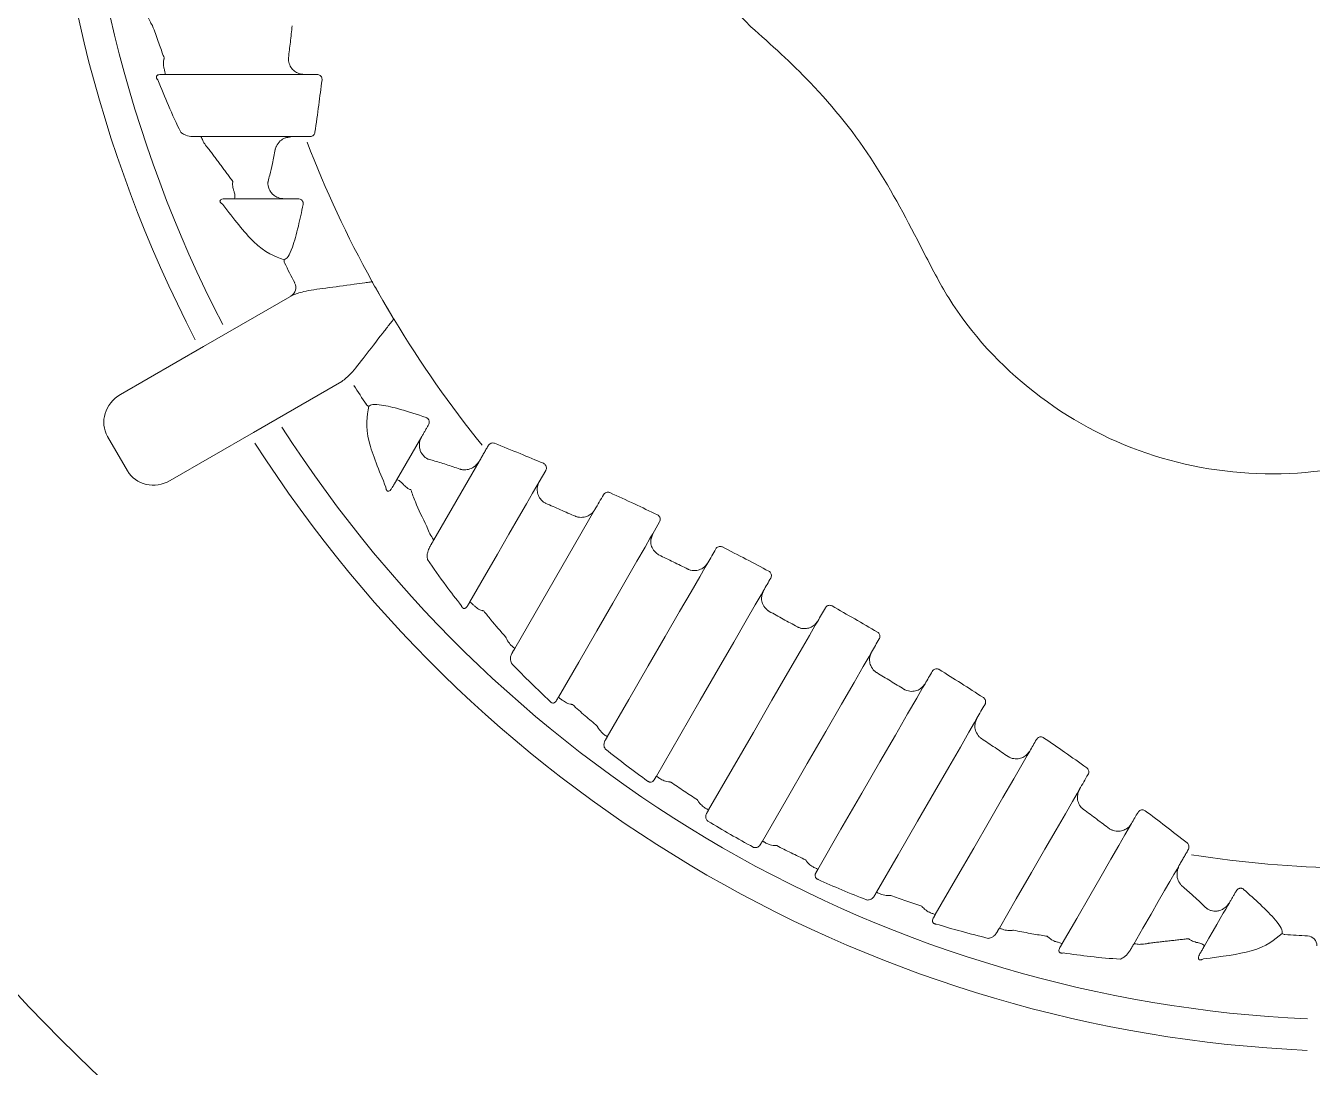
# Model space of a CAD drawing. Header units: inches. Extents: x 0 to 84, y -22 to 124.
# Drawn here: x 35.239 to 36.533, y 5.178 to 6.225 of the extents above; entities that cross this region are included whole.
import ezdxf

# ---------------------------------------------------------------- set-up
doc = ezdxf.new("R2010")
doc.units = ezdxf.units.IN
doc.header["$MEASUREMENT"] = 0
doc.layers.add('1', color=4, linetype='Continuous')

# ---------------------------------------------------------------- blocks, each defined once
blk = doc.blocks.new('FROG')
at = {"layer": '1', "color": 3, "lineweight": 5}
for p, q in [((-0.9991, -0.5537), (-0.9891, -0.571)), ((-1.1692, -0.6173), (-1.0802, -0.5659)), ((-0.9891, -0.571), (-0.9791, -0.5883)), ((-1.2528, -0.6656), (-1.1692, -0.6173)), ((-1.0302, -0.6525), (-1.1192, -0.7039)), ((-1.2659, -0.7077), (-1.2459, -0.7424)), ((-1.1192, -0.7039), (-1.2028, -0.7522)), ((-0.9753, -0.7518), (-0.9499, -0.7079)), ((-0.8923, -0.7331), (-0.9379, -0.8119)), ((-0.8319, -0.7533), (-0.8253, -0.742)), ((-0.7759, -0.7813), (-0.8565, -0.921)), ((-0.7177, -0.8056), (-0.7108, -0.7937))]:
    blk.add_line(p, q, dxfattribs=at)
at = {"layer": '1', "color": 3, "lineweight": 5, "flags": 128}
for points in [[(-1.0683, -0.3438), (-1.073, -0.3438), (-1.0815, -0.3438), (-1.0938, -0.3438), (-1.1098, -0.3438), (-1.1293, -0.3438), (-1.1523, -0.3438), (-1.1785, -0.3438), (-1.2077, -0.3438)], [(-1.0553, -0.3438), (-1.0569, -0.3438), (-1.0585, -0.3438), (-1.0602, -0.3438), (-1.0618, -0.3438), (-1.0634, -0.3438), (-1.0651, -0.3438), (-1.0667, -0.3438), (-1.0683, -0.3438)], [(-1.1721, -0.4063), (-1.1537, -0.4063), (-1.1372, -0.4063), (-1.1226, -0.4063), (-1.1101, -0.4063), (-1.0996, -0.4063), (-1.0912, -0.4063), (-1.085, -0.4063), (-1.081, -0.4063)], [(-1.0639, -0.4063), (-1.0637, -0.4063), (-1.0636, -0.4063), (-1.0634, -0.4063), (-1.0632, -0.4063), (-1.063, -0.4063), (-1.0628, -0.4063), (-1.0627, -0.4063), (-1.0625, -0.4063)], [(-1.088, -0.4688), (-1.0912, -0.4688), (-1.0953, -0.4688), (-1.1004, -0.4688), (-1.1063, -0.4688), (-1.1131, -0.4688), (-1.1208, -0.4688), (-1.1294, -0.4688), (-1.1387, -0.4688)], [(-0.8831, -0.717), (-0.8832, -0.7172), (-0.8832, -0.7173), (-0.8833, -0.7175), (-0.8834, -0.7176), (-0.8835, -0.7178), (-0.8836, -0.7179), (-0.8837, -0.7181), (-0.8838, -0.7182)], [(-0.9015, -0.874), (-0.8869, -0.8487), (-0.8738, -0.826), (-0.8624, -0.8062), (-0.8526, -0.7892), (-0.8446, -0.7754), (-0.8385, -0.7648), (-0.8342, -0.7574), (-0.8319, -0.7533)], [(-0.7673, -0.7664), (-0.7683, -0.7683), (-0.7694, -0.7702), (-0.7705, -0.772), (-0.7716, -0.7739), (-0.7726, -0.7757), (-0.7737, -0.7776), (-0.7748, -0.7795), (-0.7759, -0.7813)], [(-0.8125, -0.9699), (-0.7922, -0.9347), (-0.774, -0.9031), (-0.758, -0.8755), (-0.7446, -0.8521), (-0.7337, -0.8332), (-0.7255, -0.8191), (-0.7202, -0.8099), (-0.7177, -0.8056)], [(-0.6544, -0.8209), (-0.6554, -0.8227), (-0.6564, -0.8244), (-0.6574, -0.8262), (-0.6584, -0.8279), (-0.6594, -0.8297), (-0.6605, -0.8314), (-0.6615, -0.8332), (-0.6625, -0.835)], [(-0.6625, -0.835), (-0.6649, -0.8392), (-0.6705, -0.8489), (-0.6792, -0.8639), (-0.6908, -0.8839), (-0.7052, -0.9089), (-0.7222, -0.9384), (-0.7417, -0.9722), (-0.7634, -1.0098)], [(-0.6064, -0.8628), (-0.6055, -0.8612), (-0.6046, -0.8596), (-0.6037, -0.8581), (-0.6027, -0.8565), (-0.6018, -0.8549), (-0.6009, -0.8533), (-0.6, -0.8518), (-0.5991, -0.8502)], [(-0.7141, -1.0493), (-0.6908, -1.0091), (-0.6699, -0.9729), (-0.6517, -0.9412), (-0.6362, -0.9145), (-0.6238, -0.893), (-0.6147, -0.8771), (-0.6088, -0.867), (-0.6064, -0.8628)], [(-0.5442, -0.8801), (-0.5452, -0.8818), (-0.5461, -0.8834), (-0.5471, -0.8851), (-0.5481, -0.8868), (-0.549, -0.8884), (-0.55, -0.8901), (-0.5509, -0.8917), (-0.5519, -0.8934)], [(-0.5519, -0.8934), (-0.5543, -0.8976), (-0.5602, -0.9079), (-0.5696, -0.924), (-0.5822, -0.9459), (-0.5979, -0.9731), (-0.6166, -1.0054), (-0.6379, -1.0423), (-0.6616, -1.0834)], [(-0.4978, -0.9246), (-0.4968, -0.923), (-0.4958, -0.9213), (-0.4949, -0.9197), (-0.4939, -0.918), (-0.493, -0.9164), (-0.492, -0.9147), (-0.4911, -0.913), (-0.4901, -0.9114)], [(-0.6074, -1.1146), (-0.5837, -1.0736), (-0.5624, -1.0367), (-0.5438, -1.0044), (-0.5281, -0.9771), (-0.5154, -0.9553), (-0.5061, -0.9391), (-0.5002, -0.9289), (-0.4978, -0.9246)], [(-0.4367, -0.944), (-0.4376, -0.9455), (-0.4386, -0.9471), (-0.4395, -0.9487), (-0.4404, -0.9502), (-0.4413, -0.9518), (-0.4422, -0.9534), (-0.4431, -0.9549), (-0.444, -0.9565)], [(-0.444, -0.9565), (-0.4464, -0.9607), (-0.4523, -0.9709), (-0.4615, -0.9868), (-0.4738, -1.0082), (-0.4893, -1.0349), (-0.5076, -1.0666), (-0.5285, -1.1028), (-0.5517, -1.1431)], [(-0.3919, -0.9912), (-0.3908, -0.9895), (-0.3898, -0.9877), (-0.3888, -0.9859), (-0.3878, -0.9842), (-0.3868, -0.9824), (-0.3858, -0.9807), (-0.3848, -0.9789), (-0.3837, -0.9772)], [(-0.4928, -1.166), (-0.4711, -1.1284), (-0.4516, -1.0947), (-0.4345, -1.0652), (-0.4201, -1.0402), (-0.4085, -1.0201), (-0.3999, -1.0051), (-0.3943, -0.9955), (-0.3919, -0.9912)], [(-0.3319, -1.0124), (-0.3328, -1.0139), (-0.3337, -1.0154), (-0.3345, -1.0169), (-0.3354, -1.0184), (-0.3362, -1.0199), (-0.3371, -1.0214), (-0.3379, -1.0228), (-0.3388, -1.0243)], [(-0.3388, -1.0243), (-0.3413, -1.0286), (-0.3466, -1.0379), (-0.3548, -1.052), (-0.3657, -1.0709), (-0.3792, -1.0942), (-0.3951, -1.1219), (-0.4133, -1.1534), (-0.4337, -1.1886)], [(-0.2887, -1.0626), (-0.2877, -1.0607), (-0.2866, -1.0589), (-0.2855, -1.057), (-0.2844, -1.0551), (-0.2833, -1.0533), (-0.2823, -1.0514), (-0.2812, -1.0495), (-0.2801, -1.0477)], [(-0.3693, -1.2022), (-0.3523, -1.1726), (-0.337, -1.1461), (-0.3236, -1.1229), (-0.3122, -1.1032), (-0.3029, -1.0872), (-0.2959, -1.075), (-0.2912, -1.0668), (-0.2887, -1.0626)], [(-0.2299, -1.0858), (-0.2308, -1.0872), (-0.2316, -1.0886), (-0.2324, -1.09), (-0.2332, -1.0914), (-0.234, -1.0928), (-0.2348, -1.0943), (-0.2357, -1.0957), (-0.2365, -1.0971)], [(-0.2365, -1.0971), (-0.2388, -1.1011), (-0.2431, -1.1085), (-0.2492, -1.1192), (-0.2572, -1.133), (-0.267, -1.1499), (-0.2784, -1.1698), (-0.2915, -1.1924), (-0.3061, -1.2178)], [(-0.1801, -1.1245), (-0.18, -1.1243), (-0.18, -1.1242), (-0.1799, -1.124), (-0.1798, -1.1239), (-0.1797, -1.1237), (-0.1796, -1.1236), (-0.1795, -1.1234), (-0.1794, -1.1233)], [(-0.2342, -1.2182), (-0.225, -1.2023), (-0.2168, -1.188), (-0.2095, -1.1753), (-0.2032, -1.1645), (-0.198, -1.1554), (-0.1938, -1.1482), (-0.1907, -1.1428), (-0.1887, -1.1393)], [(-0.138, -1.1766), (-0.1397, -1.1794), (-0.1417, -1.183), (-0.1442, -1.1873), (-0.1472, -1.1925), (-0.1506, -1.1984), (-0.1545, -1.205), (-0.1587, -1.2124), (-0.1634, -1.2206)]]:
    blk.add_lwpolyline(points, dxfattribs=at)
at = {"layer": '1', "linetype": 'Continuous', "lineweight": 15}
for radius in [1.995, 1.9325, 1.8575]:
    blk.add_circle((0, 0), radius, dxfattribs=at)
at = {"layer": '1', "color": 3, "lineweight": 5}
for centre, radius, start, end in [((0, 0), 1.3265, 152.5926, 207.4074), ((0, 0), 1.2949, 152.6358, 207.3642), ((0, 0), 1.1421, 201.1339, 208.8898), ((-1.0833, -0.531), 0.00511, 169.9887, 204.9633), ((0, 0), 1.2115, 206.1074, 207.1841), ((-1.0865, -0.5581), 0.0099, 300.5131, 27.808), ((0, 0), 1.1421, 208.8898, 210), ((0, 0), 1.1421, 210, 211.1102), ((0, 0), 1.1421, 211.1102, 218.8661), ((0, 0), 1.2115, 212.8159, 213.8926), ((-1.0015, -0.6727), 0.00511, 215.0351, 250.0131), ((0, 0), 1.2949, 212.6358, 267.3642), ((0, 0), 1.3265, 212.5926, 267.4074), ((0, 0), 1.1421, 261.1339, 268.8898), ((-0.0818, -1.2036), 0.00511, 229.9887, 264.9633), ((0, 0), 1.2115, 266.1074, 267.1841), ((-0.0599, -1.22), 0.0099, 0.5131, 87.808)]:
    blk.add_arc(centre, radius, start, end, dxfattribs=at)
for centre, start_param, end_param in [((-1.2378, -0.6916), 4.712389, 6.283185), ((-1.2178, -0.7262), 0, 1.570796)]:
    blk.add_ellipse(centre, major_axis=(-0.028, -0.0162), ratio=0.926878, start_param=start_param, end_param=end_param, dxfattribs=at)
for points, knots in [([(-0.619, -0.2958), (-0.6495, -0.265), (-0.7105, -0.2035), (-0.7569, -0.0794), (-0.7621, 0.0512), (-0.7233, 0.1761), (-0.666, 0.2549), (-0.6264, 0.2894), (-0.619, 0.2958)], [0, 0, 0, 0, 0.1916878, 0.3833997, 0.5745646, 0.7653715, 0.956385, 1, 1, 1, 1]), ([(-1.225, -0.2859), (-1.2244, -0.2876), (-1.2236, -0.2899), (-1.2218, -0.2928), (-1.2211, -0.2939), (-1.2207, -0.2944), (-1.2206, -0.2946), (-1.2205, -0.2947), (-1.2205, -0.2948)], [0, 0, 0, 0, 0.627683, 0.822887, 0.934548, 0.975623, 0.988935, 1, 1, 1, 1]), ([(-1.2205, -0.2948), (-1.2186, -0.3001), (-1.2152, -0.3102), (-1.2112, -0.3209), (-1.2091, -0.3263), (-1.2088, -0.3271)], [0, 0, 0, 0, 0.486631, 0.920248, 1, 1, 1, 1]), ([(-1.0839, -0.3271), (-1.0833, -0.3218), (-1.082, -0.3111), (-1.0808, -0.3003), (-1.0802, -0.2948)], [0, 0, 0, 0, 0.490054, 1, 1, 1, 1]), ([(-0.4459, -0.5214), (-0.4614, -0.4915), (-0.4927, -0.4308), (-0.5527, -0.3552), (-0.5987, -0.314), (-0.619, -0.2958)], [0, 0, 0, 0, 0.352133, 0.714485, 1, 1, 1, 1]), ([(-1.2088, -0.3271), (-1.2088, -0.3271), (-1.2088, -0.3272), (-1.2089, -0.3273), (-1.2089, -0.3276), (-1.2091, -0.3282), (-1.2094, -0.3294), (-1.2098, -0.3323), (-1.2095, -0.3347), (-1.2093, -0.3364)], [0, 0, 0, 0, 0.01629, 0.019422, 0.044574, 0.093669, 0.197476, 0.422533, 1, 1, 1, 1]), ([(-1.0749, -0.3423), (-1.0763, -0.3415), (-1.0793, -0.3397), (-1.0825, -0.3353), (-1.0836, -0.3316), (-1.0839, -0.3291), (-1.0839, -0.3283), (-1.0839, -0.3276), (-1.0839, -0.3273), (-1.0839, -0.3271), (-1.0839, -0.3271)], [0, 0, 0, 0, 0.242249, 0.522442, 0.830192, 0.872289, 0.947376, 0.978143, 0.992366, 1, 1, 1, 1]), ([(-1.2124, -0.3438), (-1.213, -0.3438), (-1.2143, -0.3439), (-1.2157, -0.3445), (-1.2165, -0.3454), (-1.2167, -0.3462), (-1.2167, -0.3468), (-1.2166, -0.3473), (-1.2164, -0.3478), (-1.216, -0.3486), (-1.2156, -0.349), (-1.2154, -0.3493)], [0, 0, 0, 0, 0.2811723, 0.5512459, 0.6921393, 0.7643805, 0.7952632, 0.8314752, 0.8656489, 0.9089126, 1, 1, 1, 1]), ([(-1.2093, -0.3364), (-1.209, -0.3375), (-1.2084, -0.3402), (-1.2079, -0.3428), (-1.2077, -0.3437), (-1.2077, -0.3437), (-1.2077, -0.3438)], [0, 0, 0, 0, 0.226109, 0.531949, 0.906264, 1, 1, 1, 1]), ([(-1.0683, -0.3438), (-1.0701, -0.3436), (-1.0724, -0.3434), (-1.0744, -0.3425), (-1.0749, -0.3423)], [0, 0, 0, 0, 0.78289, 1, 1, 1, 1]), ([(-1.0553, -0.3438), (-1.0547, -0.3438), (-1.0535, -0.3439), (-1.052, -0.3448), (-1.0508, -0.3461), (-1.0502, -0.3477), (-1.0502, -0.3488), (-1.0502, -0.3493)], [0, 0, 0, 0, 0.225594, 0.442133, 0.640161, 0.822872, 1, 1, 1, 1]), ([(-1.2154, -0.3493), (-1.2118, -0.358), (-1.2044, -0.3762), (-1.1964, -0.3931), (-1.1922, -0.4019)], [0, 0, 0, 0, 0.4750254, 1, 1, 1, 1]), ([(-1.0573, -0.4019), (-1.056, -0.3928), (-1.0535, -0.3753), (-1.0513, -0.3577), (-1.0502, -0.3493)], [0, 0, 0, 0, 0.521275, 1, 1, 1, 1]), ([(-1.1922, -0.4019), (-1.1921, -0.402), (-1.1915, -0.4026), (-1.1897, -0.4038), (-1.1857, -0.4057), (-1.1826, -0.406), (-1.1805, -0.4063)], [0, 0, 0, 0, 0.02561, 0.141944, 0.418959, 1, 1, 1, 1]), ([(-1.1721, -0.4063), (-1.1717, -0.4068), (-1.1711, -0.4075), (-1.1699, -0.4105), (-1.1696, -0.4112)], [0, 0, 0, 0, 0.783797, 1, 1, 1, 1]), ([(-1.1696, -0.4112), (-1.1686, -0.4128), (-1.1674, -0.4151), (-1.165, -0.4177), (-1.1641, -0.4187), (-1.1638, -0.419), (-1.1637, -0.4191), (-1.1637, -0.4191)], [0, 0, 0, 0, 0.645425, 0.878087, 0.957187, 0.990305, 1, 1, 1, 1]), ([(-1.0973, -0.4191), (-1.0973, -0.4191), (-1.0972, -0.419), (-1.0971, -0.4187), (-1.0969, -0.4179), (-1.0966, -0.4169), (-1.0953, -0.4143), (-1.0929, -0.4106), (-1.089, -0.4085), (-1.0872, -0.4075)], [0, 0, 0, 0, 0.008128, 0.024574, 0.064606, 0.172955, 0.244526, 0.657556, 1, 1, 1, 1]), ([(-1.0573, -0.4019), (-1.0574, -0.4025), (-1.0577, -0.4036), (-1.0588, -0.4049), (-1.0603, -0.4059), (-1.0616, -0.4062), (-1.0623, -0.4062), (-1.0625, -0.4063)], [0, 0, 0, 0, 0.213782, 0.437824, 0.680547, 0.939019, 1, 1, 1, 1]), ([(-1.1045, -0.4515), (-1.1039, -0.4493), (-1.1023, -0.4436), (-1.0999, -0.4329), (-1.0982, -0.4239), (-1.0973, -0.4191)], [0, 0, 0, 0, 0.217721, 0.584642, 1, 1, 1, 1]), ([(-1.1398, -0.4515), (-1.1398, -0.4516), (-1.14, -0.4527), (-1.1403, -0.4555), (-1.1396, -0.4581), (-1.1392, -0.4598)], [0, 0, 0, 0, 0.032565, 0.396663, 1, 1, 1, 1]), ([(-1.1021, -0.4615), (-1.1028, -0.46), (-1.1041, -0.4577), (-1.1045, -0.4546), (-1.1046, -0.453), (-1.1045, -0.4522), (-1.1045, -0.4517), (-1.1045, -0.4515), (-1.1045, -0.4515)], [0, 0, 0, 0, 0.460679, 0.743752, 0.875195, 0.938832, 0.984466, 1, 1, 1, 1]), ([(-1.1392, -0.4598), (-1.1391, -0.4601), (-1.1388, -0.461), (-1.1383, -0.4627), (-1.1376, -0.466), (-1.1377, -0.4682), (-1.1384, -0.4686), (-1.1387, -0.4688)], [0, 0, 0, 0, 0.035854, 0.08407, 0.199059, 0.590433, 1, 1, 1, 1]), ([(-1.088, -0.4688), (-1.0901, -0.4686), (-1.0931, -0.4683), (-1.097, -0.4665), (-1.0997, -0.4646), (-1.1013, -0.4625), (-1.1021, -0.4615)], [0, 0, 0, 0, 0.411554, 0.564145, 0.794136, 1, 1, 1, 1]), ([(-1.15, -0.4745), (-1.1505, -0.4742), (-1.1511, -0.4738), (-1.1519, -0.473), (-1.1523, -0.4725), (-1.1525, -0.4722), (-1.1526, -0.4719), (-1.1527, -0.4716), (-1.1528, -0.4714), (-1.1528, -0.4709), (-1.1526, -0.4703), (-1.1517, -0.4694), (-1.1497, -0.4689), (-1.148, -0.4688), (-1.1471, -0.4688)], [0, 0, 0, 0, 0.115704, 0.167927, 0.195014, 0.202603, 0.216292, 0.226975, 0.242923, 0.252652, 0.297534, 0.393013, 0.706807, 1, 1, 1, 1]), ([(-1.15, -0.4745), (-1.1392, -0.4887), (-1.1145, -0.5208), (-1.0977, -0.5268), (-1.0883, -0.5301)], [0, 0, 0, 0, 0.439668, 1, 1, 1, 1]), ([(-1.0883, -0.5301), (-1.087, -0.5294), (-1.0842, -0.5281), (-1.0792, -0.5162), (-1.0741, -0.4979), (-1.0708, -0.482), (-1.0692, -0.4745)], [0, 0, 0, 0, 0.201531, 0.407234, 0.723893, 1, 1, 1, 1]), ([(-1.0692, -0.4745), (-1.0692, -0.4743), (-1.0692, -0.4741), (-1.0691, -0.4734), (-1.0692, -0.4728), (-1.0694, -0.472), (-1.0697, -0.4713), (-1.0702, -0.4706), (-1.0711, -0.4697), (-1.0727, -0.4689), (-1.0738, -0.4688), (-1.0746, -0.4688)], [0, 0, 0, 0, 0.070795, 0.091233, 0.19726, 0.242791, 0.327889, 0.392285, 0.491185, 0.67691, 1, 1, 1, 1]), ([(0.1451, -0.6596), (0.1089, -0.6835), (0.0366, -0.7312), (-0.0942, -0.7523), (-0.2234, -0.7318), (-0.3382, -0.669), (-0.4102, -0.5913), (-0.4378, -0.5373), (-0.4459, -0.5214)], [0, 0, 0, 0, 0.185057, 0.370138, 0.554659, 0.738742, 0.922921, 1, 1, 1, 1]), ([(-0.9997, -0.5523), (-0.9999, -0.5523), (-1.0006, -0.5524), (-1.0031, -0.5527), (-1.0091, -0.5536), (-1.0246, -0.5557), (-1.0468, -0.5586), (-1.0687, -0.5615), (-1.0767, -0.5646), (-1.0802, -0.5659)], [0, 0, 0, 0, 0.004837, 0.021246, 0.071767, 0.176551, 0.477362, 0.772726, 1, 1, 1, 1]), ([(-1.0302, -0.6525), (-1.0273, -0.6502), (-1.0207, -0.6448), (-1.0072, -0.6273), (-0.9935, -0.6095), (-0.9839, -0.5971), (-0.9802, -0.5924), (-0.9787, -0.5904), (-0.9782, -0.5898), (-0.9781, -0.5896)], [0, 0, 0, 0, 0.227274, 0.522638, 0.823449, 0.928233, 0.978755, 0.995163, 1, 1, 1, 1]), ([(-1.0032, -0.6775), (-1.005, -0.6873), (-1.0083, -0.7048), (-0.9928, -0.7422), (-0.986, -0.7587)], [0, 0, 0, 0, 0.560332, 1, 1, 1, 1]), ([(-0.9456, -0.6887), (-0.9545, -0.6858), (-0.9709, -0.6804), (-0.989, -0.6761), (-1, -0.6751), (-1.0021, -0.6767), (-1.0032, -0.6775)], [0, 0, 0, 0, 0.34174, 0.631604, 0.815634, 1, 1, 1, 1]), ([(-0.9432, -0.6962), (-0.9429, -0.6956), (-0.9425, -0.6947), (-0.9423, -0.6929), (-0.9425, -0.6919), (-0.9429, -0.691), (-0.9432, -0.6904), (-0.9437, -0.6898), (-0.9445, -0.6891), (-0.9452, -0.6889), (-0.9456, -0.6887)], [0, 0, 0, 0, 0.295559, 0.468434, 0.606587, 0.632237, 0.730366, 0.771998, 0.859385, 1, 1, 1, 1]), ([(-0.9507, -0.7237), (-0.9512, -0.7226), (-0.9523, -0.7199), (-0.9525, -0.7148), (-0.9515, -0.7106), (-0.9502, -0.7083), (-0.9499, -0.7079)], [0, 0, 0, 0, 0.194273, 0.47568, 0.90861, 1, 1, 1, 1]), ([(-0.9432, -0.7308), (-0.9433, -0.7307), (-0.9434, -0.7307), (-0.9438, -0.7305), (-0.9445, -0.7301), (-0.9457, -0.7294), (-0.9482, -0.7275), (-0.9497, -0.7252), (-0.9507, -0.7237)], [0, 0, 0, 0, 0.015545, 0.055943, 0.114096, 0.233965, 0.489695, 1, 1, 1, 1]), ([(-0.8831, -0.717), (-0.8827, -0.7165), (-0.882, -0.7155), (-0.8803, -0.7146), (-0.8785, -0.7142), (-0.8773, -0.7145), (-0.8767, -0.7146)], [0, 0, 0, 0, 0.262971, 0.523837, 0.773366, 1, 1, 1, 1]), ([(-0.8276, -0.7348), (-0.8354, -0.7316), (-0.8518, -0.7247), (-0.8682, -0.7181), (-0.8767, -0.7146)], [0, 0, 0, 0, 0.4787278, 1, 1, 1, 1]), ([(-0.9116, -0.7407), (-0.9162, -0.7391), (-0.9255, -0.7359), (-0.936, -0.7327), (-0.9416, -0.7312), (-0.9432, -0.7308)], [0, 0, 0, 0, 0.420021, 0.836554, 1, 1, 1, 1]), ([(-0.8276, -0.7348), (-0.8272, -0.7351), (-0.8262, -0.7356), (-0.8252, -0.7369), (-0.8246, -0.7385), (-0.8246, -0.7401), (-0.8249, -0.7413), (-0.8253, -0.7419), (-0.8253, -0.742)], [0, 0, 0, 0, 0.179454, 0.357644, 0.539441, 0.733845, 0.946289, 1, 1, 1, 1]), ([(-0.8965, -0.7378), (-0.8982, -0.7388), (-0.9016, -0.7409), (-0.9059, -0.7414), (-0.9088, -0.7413), (-0.9103, -0.741), (-0.9111, -0.7408), (-0.9114, -0.7407), (-0.9116, -0.7407), (-0.9116, -0.7407)], [0, 0, 0, 0, 0.332298, 0.671382, 0.812033, 0.930044, 0.973406, 0.991877, 1, 1, 1, 1]), ([(-0.9795, -0.759), (-0.98, -0.7598), (-0.9809, -0.7613), (-0.9823, -0.7627), (-0.9835, -0.763), (-0.9841, -0.7629), (-0.9845, -0.7627), (-0.9847, -0.7626), (-0.9849, -0.7623), (-0.9851, -0.7621), (-0.9853, -0.7618), (-0.9855, -0.7613), (-0.9859, -0.7601), (-0.9859, -0.7593), (-0.986, -0.7587)], [0, 0, 0, 0, 0.304694, 0.597553, 0.685254, 0.736132, 0.754751, 0.766196, 0.779358, 0.793045, 0.80569, 0.820187, 0.874933, 1, 1, 1, 1]), ([(-0.9753, -0.7518), (-0.9748, -0.7515), (-0.9742, -0.7511), (-0.9718, -0.7528), (-0.9707, -0.7537), (-0.9696, -0.7547), (-0.9686, -0.7558), (-0.968, -0.7564), (-0.9678, -0.7567)], [0, 0, 0, 0, 0.62644, 0.744307, 0.828141, 0.921804, 0.962288, 1, 1, 1, 1]), ([(-0.9678, -0.7567), (-0.9666, -0.7579), (-0.9646, -0.7598), (-0.962, -0.761), (-0.961, -0.7613), (-0.9609, -0.7614)], [0, 0, 0, 0, 0.6010427, 0.9674392, 1, 1, 1, 1]), ([(-0.9609, -0.7614), (-0.9595, -0.7654), (-0.9557, -0.7764), (-0.9491, -0.7897), (-0.9448, -0.7982)], [0, 0, 0, 0, 0.3618605, 1, 1, 1, 1]), ([(-0.8339, -0.7597), (-0.8336, -0.758), (-0.8332, -0.7557), (-0.8321, -0.7537), (-0.8319, -0.7533)], [0, 0, 0, 0, 0.784639, 1, 1, 1, 1]), ([(-0.8252, -0.7751), (-0.8253, -0.7751), (-0.8254, -0.775), (-0.8256, -0.7749), (-0.8263, -0.7746), (-0.827, -0.7741), (-0.829, -0.7726), (-0.8316, -0.7698), (-0.8338, -0.7649), (-0.8338, -0.7614), (-0.8339, -0.7597)], [0, 0, 0, 0, 0.007633, 0.021857, 0.052622, 0.12771, 0.169808, 0.477558, 0.757749, 1, 1, 1, 1]), ([(-0.7954, -0.7881), (-0.8004, -0.7859), (-0.8104, -0.7815), (-0.8203, -0.7772), (-0.8252, -0.7751)], [0, 0, 0, 0, 0.509951, 1, 1, 1, 1]), ([(-0.7608, -0.7643), (-0.7609, -0.7642), (-0.7615, -0.7639), (-0.7628, -0.7637), (-0.7646, -0.764), (-0.7662, -0.7649), (-0.7669, -0.7659), (-0.7673, -0.7664)], [0, 0, 0, 0, 0.0400664, 0.2597841, 0.4984827, 0.7478881, 1, 1, 1, 1]), ([(-0.713, -0.7866), (-0.7207, -0.7829), (-0.7366, -0.7754), (-0.7525, -0.768), (-0.7608, -0.7643)], [0, 0, 0, 0, 0.485827, 1, 1, 1, 1]), ([(-0.7779, -0.7841), (-0.7791, -0.7852), (-0.7817, -0.7875), (-0.787, -0.7893), (-0.7911, -0.7892), (-0.7937, -0.7887), (-0.7945, -0.7884), (-0.795, -0.7882), (-0.7952, -0.7881), (-0.7953, -0.7881), (-0.7954, -0.7881)], [0, 0, 0, 0, 0.2278908, 0.5081103, 0.839179, 0.8950917, 0.9585973, 0.9835495, 0.9927928, 1, 1, 1, 1]), ([(-0.7108, -0.7937), (-0.7106, -0.7931), (-0.7101, -0.7921), (-0.7101, -0.7904), (-0.7106, -0.7888), (-0.7116, -0.7875), (-0.7125, -0.7869), (-0.713, -0.7866)], [0, 0, 0, 0, 0.232134, 0.436961, 0.628874, 0.814865, 1, 1, 1, 1]), ([(-0.9448, -0.7982), (-0.9448, -0.7983), (-0.9448, -0.7984), (-0.9447, -0.7987), (-0.9446, -0.799), (-0.9444, -0.7998), (-0.9433, -0.803), (-0.942, -0.8054), (-0.9409, -0.8073)], [0, 0, 0, 0, 0.009697, 0.029483, 0.083864, 0.092499, 0.26606, 1, 1, 1, 1]), ([(-0.9409, -0.8073), (-0.9395, -0.8092), (-0.9379, -0.8115), (-0.9379, -0.8119), (-0.9379, -0.8119)], [0, 0, 0, 0, 0.825034, 1, 1, 1, 1]), ([(-0.7115, -0.8269), (-0.7116, -0.8269), (-0.7117, -0.8268), (-0.712, -0.8267), (-0.7127, -0.8262), (-0.7134, -0.8257), (-0.7154, -0.8241), (-0.7179, -0.8212), (-0.7198, -0.8161), (-0.7196, -0.8126), (-0.7196, -0.811)], [0, 0, 0, 0, 0.007446, 0.024858, 0.06048, 0.148946, 0.169659, 0.495163, 0.766714, 1, 1, 1, 1]), ([(-0.9421, -0.8192), (-0.9428, -0.8208), (-0.9439, -0.8233), (-0.9447, -0.8275), (-0.9443, -0.8303), (-0.9442, -0.8315)], [0, 0, 0, 0, 0.47502, 0.772177, 1, 1, 1, 1]), ([(-0.6824, -0.8412), (-0.6873, -0.8388), (-0.697, -0.834), (-0.7067, -0.8293), (-0.7115, -0.8269)], [0, 0, 0, 0, 0.506006, 1, 1, 1, 1]), ([(-0.6477, -0.8189), (-0.6479, -0.8188), (-0.6486, -0.8185), (-0.65, -0.8183), (-0.6518, -0.8186), (-0.6533, -0.8195), (-0.654, -0.8204), (-0.6544, -0.8209)], [0, 0, 0, 0, 0.073773, 0.28687, 0.516161, 0.756326, 1, 1, 1, 1]), ([(-0.6011, -0.8433), (-0.6087, -0.8392), (-0.6242, -0.831), (-0.6398, -0.823), (-0.6477, -0.8189)], [0, 0, 0, 0, 0.492917, 1, 1, 1, 1]), ([(-0.9442, -0.8315), (-0.9381, -0.8403), (-0.9275, -0.8557), (-0.9154, -0.8712), (-0.9102, -0.8779)], [0, 0, 0, 0, 0.5726948, 1, 1, 1, 1]), ([(-0.6648, -0.838), (-0.666, -0.839), (-0.6686, -0.8412), (-0.6739, -0.8429), (-0.6779, -0.8427), (-0.6805, -0.842), (-0.6813, -0.8417), (-0.682, -0.8414), (-0.6823, -0.8413), (-0.6824, -0.8412), (-0.6824, -0.8412)], [0, 0, 0, 0, 0.224645, 0.495094, 0.835876, 0.860745, 0.944888, 0.977938, 0.992808, 1, 1, 1, 1]), ([(-0.5991, -0.8502), (-0.5989, -0.8498), (-0.5985, -0.8488), (-0.5984, -0.8472), (-0.5988, -0.8456), (-0.5997, -0.8442), (-0.6006, -0.8436), (-0.6011, -0.8433)], [0, 0, 0, 0, 0.200279, 0.4148, 0.61609, 0.809394, 1, 1, 1, 1]), ([(-0.9102, -0.8779), (-0.9101, -0.8781), (-0.9099, -0.8787), (-0.9095, -0.8794), (-0.9091, -0.8799), (-0.9087, -0.8802), (-0.9083, -0.8805), (-0.9076, -0.8808), (-0.9066, -0.8807), (-0.9052, -0.88), (-0.9044, -0.8789), (-0.9039, -0.8781)], [0, 0, 0, 0, 0.067786, 0.136986, 0.166253, 0.202694, 0.230364, 0.273069, 0.419118, 0.58725, 1, 1, 1, 1]), ([(-0.9015, -0.874), (-0.9013, -0.8742), (-0.901, -0.8744), (-0.8988, -0.8765), (-0.8972, -0.878), (-0.8962, -0.8789), (-0.896, -0.8791)], [0, 0, 0, 0, 0.512369, 0.752148, 0.947489, 1, 1, 1, 1]), ([(-0.896, -0.8791), (-0.8946, -0.8802), (-0.8927, -0.8816), (-0.8899, -0.8827), (-0.8887, -0.883), (-0.8882, -0.8832), (-0.8879, -0.8832), (-0.8878, -0.8833), (-0.8877, -0.8833), (-0.8877, -0.8833)], [0, 0, 0, 0, 0.577471, 0.802521, 0.906331, 0.955427, 0.980575, 0.983706, 1, 1, 1, 1]), ([(-0.6007, -0.8837), (-0.6007, -0.8837), (-0.6009, -0.8836), (-0.6012, -0.8834), (-0.6019, -0.8829), (-0.6026, -0.8824), (-0.6046, -0.8807), (-0.6069, -0.8776), (-0.6086, -0.8724), (-0.6083, -0.869), (-0.6081, -0.8674)], [0, 0, 0, 0, 0.007306, 0.02587, 0.063559, 0.1584, 0.168364, 0.505454, 0.772446, 1, 1, 1, 1]), ([(-0.5374, -0.8782), (-0.5377, -0.8781), (-0.5385, -0.8777), (-0.5399, -0.8775), (-0.5417, -0.8778), (-0.5432, -0.8787), (-0.5439, -0.8797), (-0.5442, -0.8801)], [0, 0, 0, 0, 0.1035299, 0.3097443, 0.5306025, 0.7630784, 1, 1, 1, 1]), ([(-0.4919, -0.9045), (-0.4994, -0.9001), (-0.5146, -0.8912), (-0.5298, -0.8826), (-0.5374, -0.8782)], [0, 0, 0, 0, 0.5, 1, 1, 1, 1]), ([(-0.8877, -0.8833), (-0.8853, -0.8862), (-0.8782, -0.895), (-0.8706, -0.9037), (-0.8655, -0.9096)], [0, 0, 0, 0, 0.332589, 1, 1, 1, 1]), ([(-0.5723, -0.8993), (-0.5771, -0.8967), (-0.5865, -0.8914), (-0.596, -0.8863), (-0.6007, -0.8837)], [0, 0, 0, 0, 0.5020085, 1, 1, 1, 1]), ([(-0.5545, -0.8968), (-0.5558, -0.8978), (-0.5585, -0.8999), (-0.5638, -0.9013), (-0.5677, -0.901), (-0.5702, -0.9002), (-0.571, -0.8999), (-0.5718, -0.8995), (-0.5722, -0.8994), (-0.5723, -0.8993), (-0.5723, -0.8993)], [0, 0, 0, 0, 0.224674, 0.491133, 0.833514, 0.844232, 0.938018, 0.974988, 0.992769, 1, 1, 1, 1]), ([(-0.4901, -0.9114), (-0.4899, -0.911), (-0.4895, -0.9101), (-0.4893, -0.9086), (-0.4897, -0.907), (-0.4905, -0.9055), (-0.4914, -0.9049), (-0.4919, -0.9045)], [0, 0, 0, 0, 0.168533, 0.392708, 0.603301, 0.803874, 1, 1, 1, 1]), ([(-0.8655, -0.9096), (-0.8655, -0.9096), (-0.8654, -0.9097), (-0.8653, -0.91), (-0.865, -0.9107), (-0.8644, -0.9119), (-0.8628, -0.9148), (-0.8613, -0.9165), (-0.86, -0.9179)], [0, 0, 0, 0, 0.011064, 0.029247, 0.078573, 0.213438, 0.372329, 1, 1, 1, 1]), ([(-0.86, -0.9179), (-0.8591, -0.9187), (-0.8577, -0.9199), (-0.8567, -0.9208), (-0.8566, -0.9209), (-0.8565, -0.921)], [0, 0, 0, 0, 0.45093, 0.68803, 1, 1, 1, 1]), ([(-0.8598, -0.9358), (-0.86, -0.9351), (-0.8607, -0.9335), (-0.8608, -0.9307), (-0.8604, -0.928), (-0.8596, -0.9265), (-0.8593, -0.9259)], [0, 0, 0, 0, 0.1447437, 0.3782428, 0.7616853, 1, 1, 1, 1]), ([(-0.4926, -0.9453), (-0.4927, -0.9453), (-0.4928, -0.9452), (-0.4931, -0.945), (-0.4938, -0.9445), (-0.4945, -0.9439), (-0.4964, -0.9421), (-0.4986, -0.9389), (-0.5001, -0.9336), (-0.4996, -0.9302), (-0.4994, -0.9286)], [0, 0, 0, 0, 0.007232, 0.025014, 0.061981, 0.155769, 0.166488, 0.508868, 0.775327, 1, 1, 1, 1]), ([(-0.8598, -0.9358), (-0.8595, -0.9361), (-0.8531, -0.9428), (-0.8404, -0.9557), (-0.8275, -0.968), (-0.8211, -0.974)], [0, 0, 0, 0, 0.023441, 0.520828, 1, 1, 1, 1]), ([(-0.4298, -0.9422), (-0.4301, -0.942), (-0.4309, -0.9416), (-0.4325, -0.9413), (-0.4342, -0.9417), (-0.4357, -0.9425), (-0.4364, -0.9435), (-0.4367, -0.944)], [0, 0, 0, 0, 0.130358, 0.329387, 0.542405, 0.768395, 1, 1, 1, 1]), ([(-0.3853, -0.9704), (-0.3928, -0.9656), (-0.4075, -0.9561), (-0.4224, -0.9468), (-0.4298, -0.9422)], [0, 0, 0, 0, 0.507083, 1, 1, 1, 1]), ([(-0.465, -0.9621), (-0.4696, -0.9593), (-0.4788, -0.9536), (-0.488, -0.9481), (-0.4926, -0.9453)], [0, 0, 0, 0, 0.497992, 1, 1, 1, 1]), ([(-0.8125, -0.9699), (-0.8124, -0.97), (-0.8122, -0.9702), (-0.8107, -0.9714), (-0.8094, -0.9724), (-0.808, -0.9735), (-0.8076, -0.9738)], [0, 0, 0, 0, 0.451807, 0.56957, 0.892087, 1, 1, 1, 1]), ([(-0.4471, -0.9603), (-0.4484, -0.9613), (-0.4512, -0.9633), (-0.4566, -0.9644), (-0.4604, -0.964), (-0.4629, -0.9631), (-0.4637, -0.9628), (-0.4645, -0.9624), (-0.4648, -0.9622), (-0.4649, -0.9621), (-0.465, -0.9621)], [0, 0, 0, 0, 0.227552, 0.494546, 0.831634, 0.841601, 0.936441, 0.97413, 0.992693, 1, 1, 1, 1]), ([(-0.8146, -0.9734), (-0.8151, -0.9742), (-0.8159, -0.9752), (-0.8174, -0.9759), (-0.8185, -0.9759), (-0.8193, -0.9756), (-0.8199, -0.9753), (-0.8203, -0.975), (-0.8207, -0.9745), (-0.821, -0.9742), (-0.8211, -0.974)], [0, 0, 0, 0, 0.4187617, 0.6152643, 0.7533616, 0.8189054, 0.8477045, 0.9059224, 0.9367842, 1, 1, 1, 1]), ([(-0.8076, -0.9738), (-0.8063, -0.9747), (-0.8042, -0.976), (-0.8011, -0.9769), (-0.7995, -0.9772), (-0.7989, -0.9773), (-0.7986, -0.9774), (-0.7984, -0.9774), (-0.7984, -0.9774)], [0, 0, 0, 0, 0.5304209, 0.8027698, 0.9144248, 0.9626555, 0.9861068, 1, 1, 1, 1]), ([(-0.7984, -0.9774), (-0.7942, -0.9812), (-0.786, -0.9885), (-0.7776, -0.9956), (-0.7736, -0.9991)], [0, 0, 0, 0, 0.5177675, 1, 1, 1, 1]), ([(-0.3837, -0.9772), (-0.3836, -0.9769), (-0.3832, -0.9761), (-0.383, -0.9746), (-0.3832, -0.973), (-0.384, -0.9715), (-0.3849, -0.9708), (-0.3853, -0.9704)], [0, 0, 0, 0, 0.135652, 0.369951, 0.590201, 0.798201, 1, 1, 1, 1]), ([(-0.3873, -1.0116), (-0.3873, -1.0116), (-0.3875, -1.0115), (-0.3877, -1.0113), (-0.3883, -1.0108), (-0.389, -1.0103), (-0.3908, -1.0084), (-0.393, -1.0051), (-0.3942, -0.9997), (-0.3936, -0.9962), (-0.3933, -0.9947)], [0, 0, 0, 0, 0.007194, 0.022061, 0.055115, 0.139257, 0.164125, 0.504906, 0.775355, 1, 1, 1, 1]), ([(-0.7736, -0.9991), (-0.7735, -0.9991), (-0.7734, -0.9993), (-0.7732, -0.9998), (-0.7725, -1.001), (-0.7706, -1.004), (-0.7686, -1.0058), (-0.7672, -1.0071)], [0, 0, 0, 0, 0.011521, 0.052687, 0.136863, 0.36761, 1, 1, 1, 1]), ([(-0.7672, -1.0071), (-0.766, -1.008), (-0.7638, -1.0095), (-0.7635, -1.0097), (-0.7634, -1.0098)], [0, 0, 0, 0, 0.5683904, 1, 1, 1, 1]), ([(-0.7652, -1.0223), (-0.7654, -1.022), (-0.7658, -1.0216), (-0.7663, -1.0205), (-0.7668, -1.0189), (-0.7668, -1.0163), (-0.7662, -1.0148), (-0.7658, -1.0138)], [0, 0, 0, 0, 0.0895922, 0.1233174, 0.2998941, 0.5805984, 1, 1, 1, 1]), ([(-0.3604, -1.0297), (-0.3648, -1.0267), (-0.3737, -1.0206), (-0.3828, -1.0146), (-0.3873, -1.0116)], [0, 0, 0, 0, 0.493995, 1, 1, 1, 1]), ([(-0.3248, -1.0107), (-0.3251, -1.0105), (-0.326, -1.01), (-0.3277, -1.0098), (-0.3294, -1.0101), (-0.3309, -1.011), (-0.3316, -1.012), (-0.3319, -1.0124)], [0, 0, 0, 0, 0.154867, 0.346182, 0.551679, 0.772292, 1, 1, 1, 1]), ([(-0.2815, -1.041), (-0.2889, -1.0357), (-0.3032, -1.0256), (-0.3177, -1.0156), (-0.3248, -1.0107)], [0, 0, 0, 0, 0.514173, 1, 1, 1, 1]), ([(-0.7652, -1.0223), (-0.7581, -1.0279), (-0.7443, -1.0388), (-0.7299, -1.0492), (-0.7229, -1.0543)], [0, 0, 0, 0, 0.510622, 1, 1, 1, 1]), ([(-0.3426, -1.0287), (-0.3439, -1.0295), (-0.3468, -1.0314), (-0.3522, -1.0323), (-0.356, -1.0317), (-0.3584, -1.0307), (-0.3592, -1.0303), (-0.3599, -1.0299), (-0.3602, -1.0298), (-0.3603, -1.0297), (-0.3604, -1.0297)], [0, 0, 0, 0, 0.233284, 0.504838, 0.830341, 0.851053, 0.93952, 0.975141, 0.992554, 1, 1, 1, 1]), ([(-0.2801, -1.0477), (-0.28, -1.0475), (-0.2796, -1.0467), (-0.2793, -1.0454), (-0.2795, -1.0437), (-0.2802, -1.0421), (-0.2811, -1.0413), (-0.2815, -1.041)], [0, 0, 0, 0, 0.1003278, 0.3457949, 0.5765626, 0.7923398, 1, 1, 1, 1]), ([(-0.7161, -1.0528), (-0.7166, -1.0535), (-0.7174, -1.0546), (-0.719, -1.0553), (-0.7203, -1.0555), (-0.7212, -1.0553), (-0.7219, -1.055), (-0.7224, -1.0547), (-0.7227, -1.0544), (-0.7229, -1.0543), (-0.7229, -1.0543)], [0, 0, 0, 0, 0.394975, 0.626742, 0.783149, 0.854406, 0.892434, 0.952556, 0.993547, 1, 1, 1, 1]), ([(-0.7141, -1.0493), (-0.7139, -1.0495), (-0.7137, -1.0496), (-0.7121, -1.0507), (-0.7108, -1.0516), (-0.7096, -1.0524)], [0, 0, 0, 0, 0.493978, 0.577794, 1, 1, 1, 1]), ([(-0.7096, -1.0524), (-0.7082, -1.0531), (-0.7059, -1.0543), (-0.7026, -1.055), (-0.7009, -1.0552), (-0.7002, -1.0553), (-0.6999, -1.0553), (-0.6998, -1.0553), (-0.6997, -1.0553)], [0, 0, 0, 0, 0.525942, 0.813042, 0.922914, 0.967992, 0.987341, 1, 1, 1, 1]), ([(-0.6997, -1.0553), (-0.6952, -1.0584), (-0.6863, -1.0645), (-0.6772, -1.0703), (-0.6728, -1.0732)], [0, 0, 0, 0, 0.506821, 1, 1, 1, 1]), ([(-0.6728, -1.0732), (-0.6727, -1.0733), (-0.6727, -1.0734), (-0.6725, -1.0736), (-0.6722, -1.0742), (-0.6712, -1.0757), (-0.669, -1.0785), (-0.667, -1.08), (-0.6658, -1.0809)], [0, 0, 0, 0, 0.0119508, 0.0292402, 0.0731251, 0.1843194, 0.4918602, 1, 1, 1, 1]), ([(-0.2848, -1.0828), (-0.2849, -1.0828), (-0.2849, -1.0828), (-0.2851, -1.0826), (-0.2855, -1.0822), (-0.2862, -1.0817), (-0.288, -1.0797), (-0.29, -1.0762), (-0.2912, -1.0708), (-0.2904, -1.0673), (-0.2901, -1.0657)], [0, 0, 0, 0, 0.007207, 0.016451, 0.041404, 0.10491, 0.160821, 0.491889, 0.772109, 1, 1, 1, 1]), ([(-0.6658, -1.0809), (-0.6647, -1.0816), (-0.6622, -1.083), (-0.6618, -1.0832), (-0.6616, -1.0834)], [0, 0, 0, 0, 0.442973, 1, 1, 1, 1]), ([(-0.2587, -1.1022), (-0.2629, -1.099), (-0.2716, -1.0925), (-0.2804, -1.0861), (-0.2848, -1.0828)], [0, 0, 0, 0, 0.490054, 1, 1, 1, 1]), ([(-0.2299, -1.0858), (-0.2296, -1.0853), (-0.2289, -1.0844), (-0.2274, -1.0834), (-0.2256, -1.0831), (-0.2239, -1.0833), (-0.223, -1.0839), (-0.2226, -1.0842)], [0, 0, 0, 0, 0.225594, 0.442133, 0.640161, 0.822872, 1, 1, 1, 1]), ([(-0.1806, -1.1166), (-0.1878, -1.1109), (-0.2017, -1.1), (-0.2158, -1.0893), (-0.2226, -1.0842)], [0, 0, 0, 0, 0.521275, 1, 1, 1, 1]), ([(-0.6623, -1.0945), (-0.6625, -1.0943), (-0.6629, -1.094), (-0.6635, -1.0933), (-0.6642, -1.0922), (-0.6646, -1.0905), (-0.6645, -1.0887), (-0.6639, -1.0875), (-0.6637, -1.087)], [0, 0, 0, 0, 0.065695, 0.107777, 0.230146, 0.43261, 0.742568, 1, 1, 1, 1]), ([(-0.6623, -1.0945), (-0.6547, -1.099), (-0.6397, -1.1081), (-0.6244, -1.1166), (-0.6167, -1.1208)], [0, 0, 0, 0, 0.500627, 1, 1, 1, 1]), ([(-0.2365, -1.0971), (-0.2375, -1.0985), (-0.2388, -1.1004), (-0.2406, -1.1017), (-0.241, -1.102)], [0, 0, 0, 0, 0.78289, 1, 1, 1, 1]), ([(-0.241, -1.102), (-0.2424, -1.1028), (-0.2455, -1.1045), (-0.2508, -1.1051), (-0.2546, -1.1043), (-0.2569, -1.1032), (-0.2577, -1.1028), (-0.2583, -1.1025), (-0.2585, -1.1023), (-0.2586, -1.1022), (-0.2587, -1.1022)], [0, 0, 0, 0, 0.242249, 0.522442, 0.830192, 0.872289, 0.947376, 0.978143, 0.992366, 1, 1, 1, 1]), ([(-0.6096, -1.1183), (-0.6101, -1.119), (-0.6109, -1.1201), (-0.6128, -1.1211), (-0.6143, -1.1213), (-0.6153, -1.1212), (-0.616, -1.1211), (-0.6165, -1.1209), (-0.6167, -1.1208)], [0, 0, 0, 0, 0.391571, 0.648181, 0.817621, 0.899957, 0.934165, 1, 1, 1, 1]), ([(-0.6074, -1.1146), (-0.6072, -1.1147), (-0.607, -1.1149), (-0.6054, -1.1158), (-0.6042, -1.1165), (-0.6032, -1.117)], [0, 0, 0, 0, 0.512984, 0.610792, 1, 1, 1, 1]), ([(-0.6032, -1.117), (-0.6017, -1.1177), (-0.5993, -1.1187), (-0.5958, -1.1191), (-0.5941, -1.1192), (-0.5935, -1.1192), (-0.5932, -1.1192), (-0.5931, -1.1192), (-0.5931, -1.1192)], [0, 0, 0, 0, 0.544951, 0.827779, 0.931592, 0.972639, 0.988044, 1, 1, 1, 1]), ([(-0.5931, -1.1192), (-0.5883, -1.1217), (-0.5787, -1.1266), (-0.5689, -1.1313), (-0.564, -1.1336)], [0, 0, 0, 0, 0.4958076, 1, 1, 1, 1]), ([(-0.1806, -1.1166), (-0.1801, -1.117), (-0.1793, -1.1178), (-0.1787, -1.1194), (-0.1786, -1.1212), (-0.179, -1.1225), (-0.1794, -1.1231), (-0.1794, -1.1233)], [0, 0, 0, 0, 0.213782, 0.437824, 0.680547, 0.939019, 1, 1, 1, 1]), ([(-0.564, -1.1336), (-0.564, -1.1337), (-0.5639, -1.1338), (-0.5638, -1.134), (-0.5634, -1.1345), (-0.5625, -1.1358), (-0.5602, -1.1384), (-0.558, -1.1398), (-0.5566, -1.1407)], [0, 0, 0, 0, 0.012662, 0.030168, 0.072648, 0.176036, 0.443331, 1, 1, 1, 1]), ([(-0.5566, -1.1407), (-0.5553, -1.1413), (-0.5528, -1.1426), (-0.5518, -1.143), (-0.5517, -1.1431), (-0.5517, -1.1431)], [0, 0, 0, 0, 0.436987, 0.872345, 1, 1, 1, 1]), ([(-0.5516, -1.1532), (-0.5518, -1.1531), (-0.5522, -1.153), (-0.5529, -1.1526), (-0.5533, -1.1522), (-0.5539, -1.1516), (-0.5544, -1.1505), (-0.5546, -1.1487), (-0.5542, -1.1474), (-0.5538, -1.1467), (-0.5537, -1.1466)], [0, 0, 0, 0, 0.059752, 0.097656, 0.174116, 0.201755, 0.35401, 0.593719, 0.95746, 1, 1, 1, 1]), ([(-0.1857, -1.1598), (-0.1857, -1.1598), (-0.1858, -1.1597), (-0.186, -1.1595), (-0.1865, -1.1589), (-0.1872, -1.1581), (-0.1889, -1.1557), (-0.1908, -1.1518), (-0.1907, -1.1473), (-0.1907, -1.1453)], [0, 0, 0, 0, 0.008128, 0.024574, 0.064606, 0.172955, 0.244526, 0.657556, 1, 1, 1, 1]), ([(-0.5516, -1.1532), (-0.5436, -1.1568), (-0.5275, -1.164), (-0.5111, -1.1705), (-0.5028, -1.1738)], [0, 0, 0, 0, 0.490869, 1, 1, 1, 1]), ([(-0.1612, -1.1822), (-0.1628, -1.1807), (-0.167, -1.1765), (-0.1751, -1.169), (-0.182, -1.163), (-0.1857, -1.1598)], [0, 0, 0, 0, 0.217721, 0.584642, 1, 1, 1, 1]), ([(-0.1237, -1.1633), (-0.1238, -1.1631), (-0.124, -1.1629), (-0.1246, -1.1626), (-0.1251, -1.1623), (-0.126, -1.1621), (-0.1267, -1.162), (-0.1276, -1.1621), (-0.1287, -1.1625), (-0.1303, -1.1634), (-0.1309, -1.1644), (-0.1313, -1.165)], [0, 0, 0, 0, 0.070795, 0.091233, 0.19726, 0.242791, 0.327889, 0.392285, 0.491185, 0.67691, 1, 1, 1, 1]), ([(-0.0851, -1.2076), (-0.085, -1.206), (-0.0848, -1.203), (-0.0925, -1.1927), (-0.1059, -1.1791), (-0.118, -1.1683), (-0.1237, -1.1633)], [0, 0, 0, 0, 0.201531, 0.407234, 0.723893, 1, 1, 1, 1]), ([(-0.4951, -1.1701), (-0.4957, -1.1709), (-0.4967, -1.1722), (-0.4988, -1.1734), (-0.5007, -1.1739), (-0.502, -1.174), (-0.5026, -1.1738), (-0.5028, -1.1738)], [0, 0, 0, 0, 0.404821, 0.682834, 0.858376, 0.974422, 1, 1, 1, 1]), ([(-0.4928, -1.166), (-0.4926, -1.1661), (-0.4923, -1.1663), (-0.4907, -1.167), (-0.4895, -1.1676), (-0.4886, -1.168)], [0, 0, 0, 0, 0.503202, 0.660926, 1, 1, 1, 1]), ([(-0.4886, -1.168), (-0.4869, -1.1686), (-0.4844, -1.1693), (-0.4808, -1.1695), (-0.4793, -1.1695), (-0.4787, -1.1695), (-0.4785, -1.1694), (-0.4784, -1.1694)], [0, 0, 0, 0, 0.600722, 0.85241, 0.94324, 0.988484, 1, 1, 1, 1]), ([(-0.4784, -1.1694), (-0.4734, -1.1713), (-0.463, -1.175), (-0.4526, -1.1784), (-0.4473, -1.1801)], [0, 0, 0, 0, 0.486072, 1, 1, 1, 1]), ([(-0.138, -1.1766), (-0.1393, -1.1784), (-0.141, -1.1808), (-0.1445, -1.1832), (-0.1475, -1.1847), (-0.1501, -1.185), (-0.1514, -1.1852)], [0, 0, 0, 0, 0.411554, 0.564145, 0.794136, 1, 1, 1, 1]), ([(-0.4473, -1.1801), (-0.4472, -1.1802), (-0.4472, -1.1802), (-0.447, -1.1804), (-0.4466, -1.1808), (-0.4458, -1.1818), (-0.4449, -1.1827), (-0.4428, -1.1846), (-0.4411, -1.1855), (-0.4395, -1.1863)], [0, 0, 0, 0, 0.013902, 0.030509, 0.069887, 0.160693, 0.377211, 0.424671, 1, 1, 1, 1]), ([(-0.4395, -1.1863), (-0.4383, -1.1868), (-0.4356, -1.1879), (-0.4339, -1.1885), (-0.4337, -1.1886), (-0.4337, -1.1886)], [0, 0, 0, 0, 0.3256368, 0.7642472, 1, 1, 1, 1]), ([(-0.1514, -1.1852), (-0.153, -1.1851), (-0.1557, -1.185), (-0.1585, -1.1838), (-0.16, -1.1831), (-0.1607, -1.1826), (-0.161, -1.1824), (-0.1612, -1.1823), (-0.1612, -1.1822)], [0, 0, 0, 0, 0.460679, 0.743752, 0.875195, 0.938832, 0.984466, 1, 1, 1, 1]), ([(-0.4329, -1.1981), (-0.4332, -1.1981), (-0.4336, -1.1981), (-0.4343, -1.1979), (-0.4347, -1.1977), (-0.4354, -1.1973), (-0.4361, -1.1967), (-0.4366, -1.1955), (-0.4365, -1.1939), (-0.436, -1.1928), (-0.4357, -1.1922)], [0, 0, 0, 0, 0.0653348, 0.0926033, 0.1507524, 0.1802076, 0.2725966, 0.4284906, 0.6905235, 1, 1, 1, 1]), ([(-0.4329, -1.1981), (-0.4245, -1.2006), (-0.407, -1.2058), (-0.3895, -1.2102), (-0.3805, -1.2125)], [0, 0, 0, 0, 0.48116, 1, 1, 1, 1]), ([(-0.3693, -1.2022), (-0.3692, -1.2023), (-0.3689, -1.2024), (-0.3671, -1.203), (-0.3657, -1.2035), (-0.3649, -1.2038)], [0, 0, 0, 0, 0.450302, 0.712062, 1, 1, 1, 1]), ([(-0.3722, -1.2071), (-0.3729, -1.2081), (-0.3741, -1.2098), (-0.3768, -1.2115), (-0.3788, -1.2123), (-0.3801, -1.2124), (-0.3805, -1.2125)], [0, 0, 0, 0, 0.445011, 0.736713, 0.907241, 1, 1, 1, 1]), ([(-0.3649, -1.2038), (-0.3631, -1.2042), (-0.3607, -1.2047), (-0.3573, -1.2045), (-0.356, -1.2044), (-0.3554, -1.2044), (-0.3551, -1.2044), (-0.355, -1.2043), (-0.355, -1.2043)], [0, 0, 0, 0, 0.627683, 0.822887, 0.934548, 0.975623, 0.988935, 1, 1, 1, 1]), ([(-0.355, -1.2043), (-0.3494, -1.2054), (-0.3389, -1.2075), (-0.3277, -1.2094), (-0.322, -1.2102), (-0.3211, -1.2104)], [0, 0, 0, 0, 0.486631, 0.920248, 1, 1, 1, 1]), ([(-0.3211, -1.2104), (-0.3211, -1.2104), (-0.321, -1.2105), (-0.3209, -1.2106), (-0.3208, -1.2108), (-0.3203, -1.2112), (-0.3194, -1.212), (-0.3172, -1.2139), (-0.3149, -1.2148), (-0.3134, -1.2155)], [0, 0, 0, 0, 0.01629, 0.019422, 0.044574, 0.093669, 0.197476, 0.422533, 1, 1, 1, 1]), ([(-0.3134, -1.2155), (-0.3122, -1.2158), (-0.3096, -1.2166), (-0.3071, -1.2174), (-0.3062, -1.2177), (-0.3062, -1.2177), (-0.3061, -1.2178)], [0, 0, 0, 0, 0.226109, 0.531949, 0.906264, 1, 1, 1, 1]), ([(-0.1789, -1.2128), (-0.1789, -1.2129), (-0.178, -1.2136), (-0.1757, -1.2153), (-0.173, -1.216), (-0.1714, -1.2165)], [0, 0, 0, 0, 0.032565, 0.396663, 1, 1, 1, 1]), ([(-0.164, -1.2332), (-0.1464, -1.2309), (-0.1062, -1.2256), (-0.0927, -1.214), (-0.0851, -1.2076)], [0, 0, 0, 0, 0.439668, 1, 1, 1, 1]), ([(-0.3085, -1.2218), (-0.3088, -1.2224), (-0.3094, -1.2235), (-0.3095, -1.2251), (-0.3091, -1.2262), (-0.3085, -1.2268), (-0.308, -1.2271), (-0.3075, -1.2272), (-0.3069, -1.2273), (-0.3061, -1.2274), (-0.3055, -1.2273), (-0.3052, -1.2272)], [0, 0, 0, 0, 0.2811723, 0.5512459, 0.6921393, 0.7643805, 0.7952632, 0.8314752, 0.8656489, 0.9089126, 1, 1, 1, 1]), ([(-0.3052, -1.2272), (-0.2959, -1.2285), (-0.2764, -1.2312), (-0.2578, -1.2327), (-0.248, -1.2335)], [0, 0, 0, 0, 0.4750254, 1, 1, 1, 1]), ([(-0.248, -1.2335), (-0.2479, -1.2334), (-0.2471, -1.2331), (-0.2451, -1.2322), (-0.2415, -1.2297), (-0.2397, -1.2272), (-0.2384, -1.2255)], [0, 0, 0, 0, 0.02561, 0.141944, 0.418959, 1, 1, 1, 1]), ([(-0.2342, -1.2182), (-0.2335, -1.2181), (-0.2326, -1.218), (-0.2294, -1.2184), (-0.2287, -1.2185)], [0, 0, 0, 0, 0.783797, 1, 1, 1, 1]), ([(-0.2287, -1.2185), (-0.2268, -1.2185), (-0.2242, -1.2185), (-0.2208, -1.2178), (-0.2195, -1.2175), (-0.2191, -1.2174), (-0.2189, -1.2174), (-0.2189, -1.2173)], [0, 0, 0, 0, 0.645425, 0.878087, 0.957187, 0.990305, 1, 1, 1, 1]), ([(-0.1714, -1.2165), (-0.1711, -1.2165), (-0.1702, -1.2167), (-0.1685, -1.2171), (-0.1652, -1.2181), (-0.1634, -1.2194), (-0.1634, -1.2202), (-0.1634, -1.2206)], [0, 0, 0, 0, 0.035854, 0.08407, 0.199059, 0.590433, 1, 1, 1, 1]), ([(-0.164, -1.2332), (-0.1645, -1.2334), (-0.1653, -1.2338), (-0.1664, -1.2341), (-0.167, -1.2342), (-0.1674, -1.2342), (-0.1676, -1.2342), (-0.1679, -1.2341), (-0.1682, -1.234), (-0.1685, -1.2338), (-0.169, -1.2334), (-0.1694, -1.2321), (-0.1688, -1.2301), (-0.168, -1.2286), (-0.1676, -1.2278)], [0, 0, 0, 0, 0.115704, 0.167927, 0.195014, 0.202603, 0.216292, 0.226975, 0.242923, 0.252652, 0.297534, 0.393013, 0.706807, 1, 1, 1, 1])]:
    blk.add_open_spline(points, degree=3, knots=knots, dxfattribs=at)
for points in [[(-1.2077, -0.3438), (-1.2124, -0.3438)], [(-1.1805, -0.4063), (-1.1721, -0.4063)], [(-1.0872, -0.4075), (-1.081, -0.4063)], [(-1.081, -0.4063), (-1.0639, -0.4063)], [(-1.1637, -0.4191), (-1.1398, -0.4515)], [(-1.1387, -0.4688), (-1.1471, -0.4688)], [(-1.0746, -0.4688), (-1.088, -0.4688)], [(-0.9999, -0.5518), (-0.9997, -0.5523)], [(-0.9997, -0.5523), (-0.9991, -0.5537)], [(-0.9791, -0.5883), (-0.9781, -0.5896)], [(-0.9781, -0.5896), (-0.9778, -0.5901)], [(-0.9499, -0.7079), (-0.9432, -0.6962)], [(-0.8838, -0.7182), (-0.8923, -0.7331)], [(-0.8923, -0.7331), (-0.8965, -0.7378)], [(-0.9795, -0.759), (-0.9753, -0.7518)], [(-0.7759, -0.7813), (-0.7779, -0.7841)], [(-0.9379, -0.8119), (-0.9421, -0.8192)], [(-0.7196, -0.811), (-0.7177, -0.8056)], [(-0.6625, -0.835), (-0.6648, -0.838)], [(-0.6081, -0.8674), (-0.6064, -0.8628)], [(-0.9039, -0.8781), (-0.9015, -0.874)], [(-0.5519, -0.8934), (-0.5545, -0.8968)], [(-0.8565, -0.921), (-0.8593, -0.9259)], [(-0.4994, -0.9286), (-0.4978, -0.9246)], [(-0.444, -0.9565), (-0.4471, -0.9603)], [(-0.8146, -0.9734), (-0.8125, -0.9699)], [(-0.3933, -0.9947), (-0.3919, -0.9912)], [(-0.7634, -1.0098), (-0.7658, -1.0138)], [(-0.3388, -1.0243), (-0.3426, -1.0287)], [(-0.7161, -1.0528), (-0.7141, -1.0493)], [(-0.2901, -1.0657), (-0.2887, -1.0626)], [(-0.6616, -1.0834), (-0.6637, -1.087)], [(-0.6096, -1.1183), (-0.6074, -1.1146)], [(-0.1887, -1.1393), (-0.1801, -1.1245)], [(-0.5517, -1.1431), (-0.5537, -1.1466)], [(-0.1907, -1.1453), (-0.1887, -1.1393)], [(-0.4951, -1.1701), (-0.4928, -1.166)], [(-0.1313, -1.165), (-0.138, -1.1766)], [(-0.4337, -1.1886), (-0.4357, -1.1922)], [(-0.3722, -1.2071), (-0.3693, -1.2022)], [(-0.2189, -1.2173), (-0.1789, -1.2128)], [(-0.3061, -1.2178), (-0.3085, -1.2218)], [(-0.2384, -1.2255), (-0.2342, -1.2182)], [(-0.1634, -1.2206), (-0.1676, -1.2278)]]:
    blk.add_open_spline(points, degree=1, dxfattribs=at)
blk = doc.blocks.new('spa frog')
at = {"layer": '1'}
blk.add_blockref('FROG', (0, 0), dxfattribs=at)
blk = doc.blocks.new('2020 RELAY')
at = {"layer": '1', "color": 3, "linetype": 'Continuous', "lineweight": 25}
blk.add_open_spline([(36.4802, 8.552), (36.3249, 8.552), (36.0144, 8.5287), (35.5595, 8.4247), (35.1986, 8.2825), (34.9258, 8.1375), (34.7304, 8.0139), (34.5761, 7.8992), (34.4732, 7.8131), (34.4229, 7.7686), (34.3947, 7.7428), (34.3771, 7.7265), (34.3141, 7.6678), (34.2021, 7.5635), (33.8695, 7.2536), (33.3653, 6.7839), (32.8611, 6.3142), (32.5285, 6.0043), (32.4165, 5.8999), (32.3534, 5.8412), (32.3359, 5.8249), (32.3076, 5.7992), (32.2573, 5.7548), (32.1542, 5.6688), (31.9998, 5.5542), (31.8043, 5.4308), (31.5313, 5.2862), (31.1702, 5.1444), (30.7153, 5.0406), (30.4048, 5.0174), (30.2495, 5.0174)], degree=3, knots=[0, 0, 0, 0, 0.0625, 0.125, 0.1875, 0.21875, 0.25, 0.28125, 0.296875, 0.304688, 0.308594, 0.3125, 0.314453, 0.34375, 0.375, 0.5, 0.625, 0.65625, 0.685547, 0.6875, 0.691406, 0.695312, 0.703125, 0.71875, 0.75, 0.78125, 0.8125, 0.875, 0.9375, 1, 1, 1, 1], dxfattribs=at)
at = {"layer": '1'}
blk.add_blockref('spa frog', (36.5874, 6.0202), dxfattribs=at)

msp = doc.modelspace()

# ---------------------------------------------------------------- block references
msp.add_blockref('2020 RELAY', (0, 0.5))

doc.saveas('drawing.dxf')
